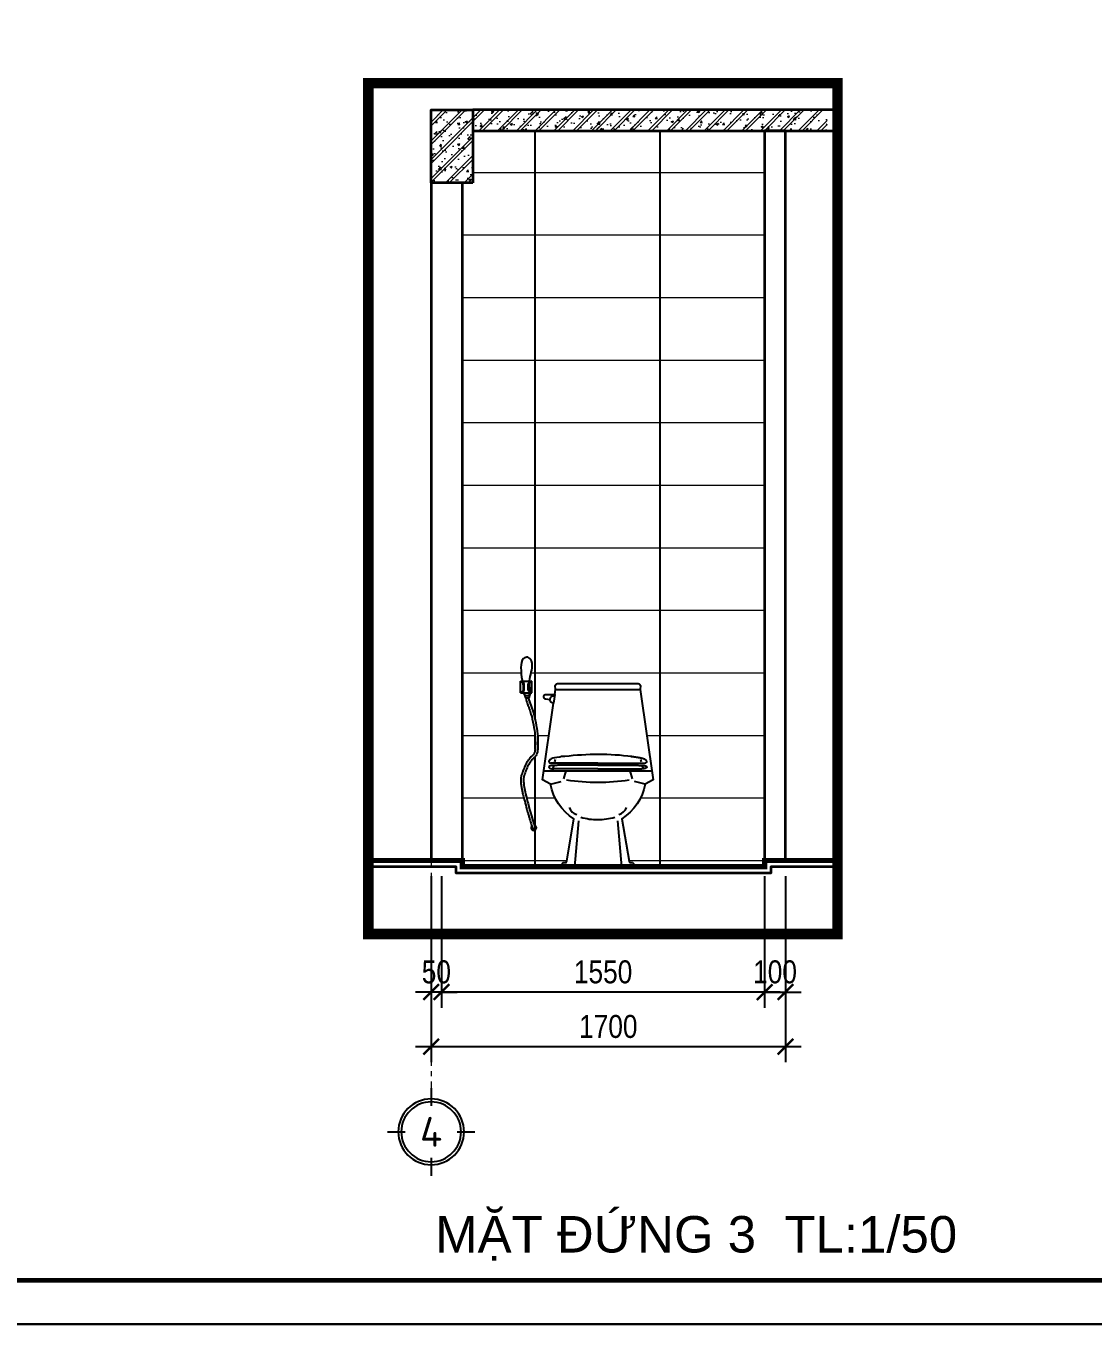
# Model space of a CAD drawing. Header units: inches. Extents: x 236662 to 497023, y -248575 to 81795.
# Drawn here: x 287564 to 292684, y -236124 to -229898 of the extents above; entities that cross this region are included whole.
import ezdxf
from ezdxf.enums import TextEntityAlignment as Align

# ---------------------------------------------------------------- set-up
doc = ezdxf.new("R2010")
doc.units = ezdxf.units.IN
doc.header["$LTSCALE"] = 10
doc.header["$MEASUREMENT"] = 0
doc.linetypes.add('ACAD_ISO02W100', pattern=[15, 12, -3])
doc.linetypes.add('CENTER', pattern=[2, 1.25, -0.25, 0.25, -0.25])
for name, color, linetype in [('01. HP_TEXT', 9, 'Continuous'), ('07. HP_KY HIEU', 43, 'Continuous'), ('08. HP_DIM', 118, 'Continuous'), ('10. HP_VAT DUNG 1', 144, 'Continuous'), ('hach', 7, 'Continuous'), ('TEXT', 2, 'Continuous')]:
    doc.layers.add(name, color=color, linetype=linetype)
for name, color, linetype, lineweight in [('02. HP_BE TONG', 1, 'Continuous', 35), ('03. HP_TUONG', 2, 'Continuous', 35), ('05. HP_TRUC', 251, 'CENTER', 5), ('06. HP_THAY 1', 134, 'Continuous', 15), ('09_HP_HATCH', 8, 'Continuous', 5)]:
    doc.layers.add(name, color=color, linetype=linetype, lineweight=lineweight)
doc.styles.add('ISOCP50', font='isocpeur.ttf')
doc.styles.add('TEXT (none)', font='arial.ttf')
doc.styles.add('text2', font='VHELVCN.TTF')
doc.dimstyles.new('AL-100 (1-50)', dxfattribs={"dimscale": 0.5, "dimtxt": 220, "dimasz": 150, "dimexe": 150, "dimexo": 150, "dimgap": 80, "dimtad": 1, "dimdec": 0, "dimzin": 9, "dimtxsty": 'text2', "dimblk": 'ARCHTICK', "dimcen": 1, "dimdle": 150, "dimclrd": 256, "dimclre": 256, "dimclrt": 7, "dimadec": 0, "dimazin": 0, "dimtfac": 1, "dimtdec": 0, "dimtix": 1, "dimtmove": 2, "dimatfit": 3, "dimldrblk": 'ARCHTICK', "dimfxl": 1, "dimtolj": 1, "dimtzin": 0, "dimlwd": -1, "dimlwe": -1, "dimarcsym": 0})

# ---------------------------------------------------------------- blocks, each defined once
blk = doc.blocks.new('KHUNG TEN A-3')
at = {"layer": '02. HP_BE TONG', "color": 1, "const_width": 0.5}
blk.add_lwpolyline([(15, 5), (415, 5), (415, 292), (15, 292)], close=True, dxfattribs=at)
at = {"layer": '06. HP_THAY 1'}
blk.add_lwpolyline([(0, 297), (420, 297), (420, 0), (0, 0)], close=True, dxfattribs=at)
at = {"layer": 'Defpoints'}
blk.add_lwpolyline([(0, 0), (420, 0), (420, 297), (0, 297)], close=True, dxfattribs=at)
blk = doc.blocks.new('_ArchTick')
at = {"color": 0, "linetype": 'ByBlock', "const_width": 0.15}
blk.add_lwpolyline([(-0.5, -0.5), (0.5, 0.5)], dxfattribs=at)
blk = doc.blocks.new('*D888')
at = {"layer": '08. HP_DIM', "transparency": 16777216}
for p, q in [((291208.6, -233975.4), (291208.6, -234606.4)), ((291108.6, -234171.4), (291108.6, -234606.4)), ((291108.6, -234531.4), (291033.6, -234531.4)), ((291108.6, -234531.4), (291208.6, -234531.4)), ((291208.6, -234531.4), (291283.6, -234531.4))]:
    blk.add_line(p, q, dxfattribs=at)
at = {"layer": 'Defpoints', "color": 0, "transparency": 16777216}
for p in [(291208.6, -233900.4), (291108.6, -234096.4), (291208.6, -234531.4)]:
    blk.add_point(p, dxfattribs=at)
at = {"layer": '08. HP_DIM', "transparency": 16777216, "xscale": 75, "yscale": 75, "zscale": 75}
blk.add_blockref('_ArchTick', (291108.6, -234531.4), dxfattribs=at)
at = {"layer": '08. HP_DIM', "transparency": 16777216, "xscale": 75, "yscale": 75, "zscale": 75, "rotation": 180}
blk.add_blockref('_ArchTick', (291208.6, -234531.4), dxfattribs=at)
at = {"layer": '08. HP_DIM', "color": 7, "transparency": 16777216, "insert": (291158.6, -234435.2), "char_height": 110, "attachment_point": 5, "style": 'text2'}
blk.add_mtext('\\A1;100', dxfattribs=at)
blk = doc.blocks.new('*D889')
at = {"layer": '08. HP_DIM', "transparency": 16777216}
for p, q in [((289558.6, -233975.4), (289558.6, -234606.4)), ((291108.6, -233975.4), (291108.6, -234606.4)), ((291183.6, -234531.4), (289483.6, -234531.4))]:
    blk.add_line(p, q, dxfattribs=at)
at = {"layer": 'Defpoints', "color": 0, "transparency": 16777216}
for p in [(289558.6, -233900.4), (291108.6, -233900.4), (289558.6, -234531.4)]:
    blk.add_point(p, dxfattribs=at)
at = {"layer": '08. HP_DIM', "transparency": 16777216, "xscale": 75, "yscale": 75, "zscale": 75, "rotation": 180}
blk.add_blockref('_ArchTick', (289558.6, -234531.4), dxfattribs=at)
at = {"layer": '08. HP_DIM', "transparency": 16777216, "xscale": 75, "yscale": 75, "zscale": 75}
blk.add_blockref('_ArchTick', (291108.6, -234531.4), dxfattribs=at)
at = {"layer": '08. HP_DIM', "color": 7, "transparency": 16777216, "insert": (290333.6, -234435.2), "char_height": 110, "attachment_point": 5, "style": 'text2'}
blk.add_mtext('\\A1;1550', dxfattribs=at)
blk = doc.blocks.new('*D890')
at = {"layer": '08. HP_DIM', "transparency": 16777216}
for p, q in [((289558.6, -233975.4), (289558.6, -234606.4)), ((289508.6, -234171.4), (289508.6, -234606.4)), ((289508.6, -234531.4), (289433.6, -234531.4)), ((289558.6, -234531.4), (289508.6, -234531.4)), ((289558.6, -234531.4), (289633.6, -234531.4))]:
    blk.add_line(p, q, dxfattribs=at)
at = {"layer": 'Defpoints', "color": 0, "transparency": 16777216}
for p in [(289558.6, -233900.4), (289508.6, -234096.4), (289508.6, -234531.4)]:
    blk.add_point(p, dxfattribs=at)
at = {"layer": '08. HP_DIM', "transparency": 16777216, "xscale": 75, "yscale": 75, "zscale": 75}
blk.add_blockref('_ArchTick', (289508.6, -234531.4), dxfattribs=at)
at = {"layer": '08. HP_DIM', "transparency": 16777216, "xscale": 75, "yscale": 75, "zscale": 75, "rotation": 180}
blk.add_blockref('_ArchTick', (289558.6, -234531.4), dxfattribs=at)
at = {"layer": '08. HP_DIM', "color": 7, "transparency": 16777216, "insert": (289533.6, -234435.2), "char_height": 110, "attachment_point": 5, "style": 'text2'}
blk.add_mtext('\\A1;50', dxfattribs=at)
blk = doc.blocks.new('*D891')
at = {"layer": '08. HP_DIM', "transparency": 16777216}
for p, q in [((289508.6, -233975.4), (289508.6, -234868.3)), ((291208.6, -233975.4), (291208.6, -234868.3)), ((291283.6, -234793.3), (289433.6, -234793.3))]:
    blk.add_line(p, q, dxfattribs=at)
at = {"layer": 'Defpoints', "color": 0, "transparency": 16777216}
for p in [(289508.6, -233900.4), (291208.6, -233900.4), (289508.6, -234793.3)]:
    blk.add_point(p, dxfattribs=at)
at = {"layer": '08. HP_DIM', "transparency": 16777216, "xscale": 75, "yscale": 75, "zscale": 75, "rotation": 180}
blk.add_blockref('_ArchTick', (289508.6, -234793.3), dxfattribs=at)
at = {"layer": '08. HP_DIM', "transparency": 16777216, "xscale": 75, "yscale": 75, "zscale": 75}
blk.add_blockref('_ArchTick', (291208.6, -234793.3), dxfattribs=at)
at = {"layer": '08. HP_DIM', "color": 7, "transparency": 16777216, "insert": (290358.6, -234697.1), "char_height": 110, "attachment_point": 5, "style": 'text2'}
blk.add_mtext('\\A1;1700', dxfattribs=at)
blk = doc.blocks.new('grid test1')
at = {"ltscale": 20}
for p, q in [((0, 440), (0, 260)), ((-260, 0), (-440, 0)), ((440, 0), (260, 0)), ((0, -260), (0, -440))]:
    blk.add_line(p, q, dxfattribs=at)
at = {"color": 251, "ltscale": 20, "true_color": 0x636466}
for radius in [330, 300]:
    blk.add_circle((0, 0), radius, dxfattribs=at)
at = {"layer": '01. HP_TEXT', "color": 2, "ltscale": 20, "true_color": 0xf1eb1f, "style": 'ISOCP50'}
blk.add_attdef('GRID', text='', height=300, dxfattribs=at).set_placement((-37, 0), align=Align.MIDDLE_CENTER)
blk = doc.blocks.new('MAT DUNG TIEU')
for p, q in [((289158, 73241.8), (289173.6, 73232.2)), ((289158, 73241.8), (289206, 73241.8)), ((289158, 73193.8), (289158, 73241.8)), ((289173.6, 73203.4), (289173.6, 73232.2)), ((289206, 73241.8), (289190.4, 73232.2)), ((289190.4, 73203.4), (289190.4, 73232.2)), ((289206, 73193.8), (289206, 73241.8)), ((289173.6, 73203.4), (289158, 73193.8)), ((289158, 73193.8), (289206, 73193.8)), ((289175, 73185.1), (289178.6, 73171.9)), ((289178, 73174.3), (289194.1, 73174.3)), ((289190.4, 73203.4), (289206, 73193.8)), ((289197.6, 73186.9), (289193.4, 73171.9)), ((289300.8, 73186.8), (289295.6, 73150.5)), ((289303.7, 73207.5), (289658, 73207.5)), ((289178.6, 73171.9), (289193.4, 73171.9)), ((289302.5, 72914.9), (289299.4, 72905.1)), ((289659.2, 72914.9), (289662.3, 72905.1)), ((289255.4, 72867.5), (289706.3, 72867.5)), ((289276, 72883.1), (289276.3, 72882.4)), ((289276, 72883.1), (289276, 72883.1)), ((289276.3, 72882.4), (289276.6, 72881.8)), ((289276.6, 72881.8), (289276.9, 72881.4)), ((289276.9, 72881.4), (289277.3, 72881.1)), ((289277.3, 72881.1), (289277.6, 72880.8)), ((289277.6, 72880.8), (289278, 72880.5)), ((289278, 72880.5), (289278.3, 72880.2)), ((289278.3, 72880.2), (289278.6, 72879.9)), ((289278.6, 72879.9), (289279, 72879.6)), ((289279, 72879.6), (289279.3, 72879.4)), ((289279.3, 72879.4), (289279.7, 72879.1)), ((289279.7, 72879.1), (289280.1, 72878.9)), ((289280.1, 72878.9), (289280.6, 72878.7)), ((289281, 72878.5), (289281.5, 72878.3)), ((289281.5, 72878.3), (289282, 72878.1)), ((289282, 72878.1), (289282.5, 72877.9)), ((289282.5, 72877.9), (289283, 72877.7)), ((289283, 72877.7), (289283.6, 72877.6)), ((289283.6, 72877.6), (289284.1, 72877.4)), ((289286.7, 72899.5), (289284, 72899.5)), ((289286.7, 72899.5), (289284, 72899.5)), ((289284.1, 72877.4), (289284.7, 72877.3)), ((289284.7, 72877.3), (289285.3, 72877.2)), ((289285.3, 72877.2), (289285.8, 72877.1)), ((289285.8, 72877.1), (289286.5, 72876.9)), ((289286.5, 72876.9), (289287.1, 72876.8)), ((289480.8, 72899.5), (289286.7, 72899.5)), ((289287.1, 72876.8), (289287.7, 72876.7)), ((289287.7, 72876.7), (289288.4, 72876.6)), ((289288.4, 72876.6), (289289.1, 72876.4)), ((289289.1, 72876.4), (289289.9, 72876.3)), ((289289.9, 72876.3), (289290.7, 72876.2)), ((289290.7, 72876.2), (289291.6, 72876)), ((289291.6, 72876), (289292.5, 72875.9)), ((289292.5, 72875.9), (289293.5, 72875.8)), ((289295.6, 72886.6), (289293.4, 72879.5)), ((289293.5, 72875.8), (289294.6, 72875.7)), ((289294.6, 72875.7), (289295.8, 72875.6)), ((289295.8, 72875.6), (289297.1, 72875.5)), ((289480.8, 72875.5), (289297.1, 72875.5)), ((289480.8, 72891.5), (289329.1, 72891.5)), ((289480.8, 72899.5), (289675, 72899.5)), ((289480.8, 72891.5), (289632.6, 72891.5)), ((289480.8, 72875.5), (289664.6, 72875.5)), ((289665.9, 72875.6), (289664.6, 72875.5)), ((289667.1, 72875.7), (289665.9, 72875.6)), ((289666, 72886.6), (289668.3, 72879.5)), ((289668.2, 72875.8), (289667.1, 72875.7)), ((289669.2, 72875.9), (289668.2, 72875.8)), ((289670.1, 72876), (289669.2, 72875.9)), ((289671, 72876.2), (289670.1, 72876)), ((289671.8, 72876.3), (289671, 72876.2)), ((289672.5, 72876.4), (289671.8, 72876.3)), ((289673.3, 72876.6), (289672.5, 72876.4)), ((289673.9, 72876.7), (289673.3, 72876.6)), ((289674.6, 72876.8), (289673.9, 72876.7)), ((289675.2, 72876.9), (289674.6, 72876.8)), ((289675, 72899.5), (289677.7, 72899.5)), ((289675.8, 72877.1), (289675.2, 72876.9)), ((289676.4, 72877.2), (289675.8, 72877.1)), ((289677, 72877.3), (289676.4, 72877.2)), ((289677.6, 72877.4), (289677, 72877.3)), ((289678.1, 72877.6), (289677.6, 72877.4)), ((289678.7, 72877.7), (289678.1, 72877.6)), ((289679.2, 72877.9), (289678.7, 72877.7)), ((289679.7, 72878.1), (289679.2, 72877.9)), ((289680.2, 72878.3), (289679.7, 72878.1)), ((289680.7, 72878.5), (289680.2, 72878.3)), ((289681.1, 72878.7), (289680.7, 72878.5)), ((289681.6, 72878.9), (289681.1, 72878.7)), ((289682, 72879.1), (289681.6, 72878.9)), ((289682.3, 72879.4), (289682, 72879.1)), ((289682.7, 72879.6), (289682.3, 72879.4)), ((289683.1, 72879.9), (289682.7, 72879.6)), ((289683.4, 72880.2), (289683.1, 72879.9)), ((289683.7, 72880.5), (289683.4, 72880.2)), ((289684.1, 72880.8), (289683.7, 72880.5)), ((289684.4, 72881.1), (289684.1, 72880.8)), ((289684.7, 72881.4), (289684.4, 72881.1)), ((289685.1, 72881.8), (289684.7, 72881.4)), ((289685.4, 72882.4), (289685.1, 72881.8)), ((289685.6, 72883.1), (289685.4, 72882.4)), ((289685.7, 72883.1), (289685.6, 72883.1)), ((289283.3, 72811.5), (289327.3, 72822.9)), ((289678.4, 72811.5), (289634.4, 72822.9)), ((289562.3, 72659.5), (289578.8, 72467.5))]:
    blk.add_line(p, q)
blk.add_lwpolyline([(289678.4, 72811.5, -0.204545), (289581.4, 72667.5), (289610.8, 72490.5, 0.414214), (289615.8, 72485.5), (289623.8, 72485.5, -0.414214), (289628.8, 72480.5), (289631.3, 72467.5), (289330.4, 72467.5), (289332.8, 72480.5, -0.414214), (289337.8, 72485.5), (289345.8, 72485.5, 0.414214), (289350.8, 72490.5), (289380.3, 72667.5, -0.204545), (289283.3, 72811.5), (289250.1, 72830.3), (289295.6, 73150.5, -0.420661), (289280.2, 73164.1), (289264.1, 73166.8, -0.414214), (289256.1, 73174.8), (289256.1, 73178.8, -0.414214), (289264.1, 73186.8), (289300.8, 73186.8), (289303.7, 73207.5), (289302.5, 73223.7, -0.283785), (289316.8, 73232.5), (289644.8, 73232.5, -0.283785), (289659.1, 73223.7), (289658, 73207.5), (289711.6, 72830.3)], format="xyb", close=True)
for points in [[(289623.2, 72927.3, 0.059522), (289343.1, 72927.5), (289329.4, 72926.9), (289322.8, 72925.5), (289309.8, 72923.6), (289299.7, 72921.9), (289292.8, 72920.1), (289286.5, 72917.3), (289281.7, 72915.1), (289276.6, 72906.1), (289278.4, 72900.5), (289284, 72899.5)], [(289361, 72714.7, 0.247354), (289392.8, 72685.1, 0.247354)], [(289568.9, 72685.1, 0.247354), (289600.7, 72714.7, 0.247354)], [(289480.8, 72664.2, 0.073236), (289551.6, 72674.5, 0.073236)]]:
    blk.add_lwpolyline(points, format="xyb")
for points in [[(289618.6, 72927.5), (289623.2, 72927.3), (289627.1, 72927), (289630.2, 72926.8), (289632.7, 72926.5), (289634.7, 72926.3), (289636.5, 72926), (289638, 72925.8), (289639.4, 72925.5), (289640.9, 72925.3), (289642.3, 72925), (289643.9, 72924.8), (289645.4, 72924.6), (289646.9, 72924.3), (289648.4, 72924.1), (289649.9, 72923.9), (289651.4, 72923.6), (289652.8, 72923.4), (289654.2, 72923.2), (289655.5, 72923), (289656.8, 72922.8), (289658, 72922.5), (289659.2, 72922.3), (289660.4, 72922.1), (289661.5, 72921.9), (289662.5, 72921.7), (289663.5, 72921.4), (289664.4, 72921.2), (289665.4, 72921), (289666.2, 72920.7), (289667.1, 72920.5), (289667.9, 72920.2), (289668.8, 72919.9), (289669.6, 72919.7), (289670.4, 72919.4), (289671.2, 72919), (289672, 72918.7), (289672.7, 72918.4), (289673.5, 72918.1), (289674.2, 72917.7), (289674.9, 72917.4), (289675.6, 72917.1), (289676.2, 72916.8), (289676.9, 72916.5), (289677.5, 72916.1), (289678.1, 72915.7), (289678.8, 72915.2), (289679.4, 72914.6), (289680, 72913.9), (289680.6, 72913.2), (289681.2, 72912.3), (289681.8, 72911.4), (289682.4, 72910.4), (289682.9, 72909.4), (289683.3, 72908.4), (289683.6, 72907.3), (289683.8, 72906.2), (289683.9, 72905.1), (289683.8, 72904.1), (289683.5, 72903.1), (289683, 72902.1), (289682.2, 72901.3), (289681.1, 72900.6), (289679.6, 72900), (289677.7, 72899.5)], [(289329.1, 72891.5), (289326.4, 72891.3), (289324.2, 72891.2), (289322.2, 72891.1), (289320.5, 72891.1), (289319, 72891), (289317.7, 72891), (289316.5, 72891), (289315.4, 72890.9), (289314.3, 72890.9), (289313.2, 72890.8), (289312.2, 72890.8), (289311.1, 72890.7), (289310.1, 72890.6), (289309.1, 72890.6), (289308.2, 72890.5), (289307.2, 72890.5), (289306.3, 72890.5), (289305.3, 72890.4), (289304.4, 72890.4), (289303.5, 72890.4), (289302.6, 72890.4), (289301.7, 72890.4), (289300.9, 72890.4), (289299.9, 72890.4), (289299, 72890.4), (289298.1, 72890.4), (289297.2, 72890.4), (289296.3, 72890.4), (289295.3, 72890.3), (289294.4, 72890.3), (289293.4, 72890.3), (289292.5, 72890.2), (289291.5, 72890.1), (289290.6, 72890), (289289.7, 72889.9), (289288.8, 72889.7), (289287.9, 72889.6), (289287, 72889.5), (289286.1, 72889.4), (289285.3, 72889.2), (289284.6, 72889.1), (289283.8, 72889), (289283.1, 72888.9), (289282.3, 72888.7), (289281.5, 72888.4), (289280.7, 72888.1), (289279.8, 72887.8), (289278.8, 72887.3), (289277.8, 72886.7), (289276.8, 72886)], [(289280.6, 72878.7), (289281, 72878.5)], [(289347.2, 72867.5), (289337.1, 72834.6)], [(289614.5, 72867.5), (289624.6, 72834.6)], [(289632.6, 72891.5), (289635.3, 72891.3), (289637.5, 72891.2), (289639.5, 72891.1), (289641.2, 72891.1), (289642.7, 72891), (289644, 72891), (289645.2, 72891), (289646.3, 72890.9), (289647.4, 72890.9), (289648.5, 72890.8), (289649.5, 72890.8), (289650.5, 72890.7), (289651.6, 72890.6), (289652.6, 72890.6), (289653.5, 72890.5), (289654.5, 72890.5), (289655.4, 72890.5), (289656.3, 72890.4), (289657.3, 72890.4), (289658.2, 72890.4), (289659, 72890.4), (289659.9, 72890.4), (289660.8, 72890.4), (289661.7, 72890.4), (289662.6, 72890.4), (289663.6, 72890.4), (289664.5, 72890.4), (289665.4, 72890.4), (289666.4, 72890.3), (289667.3, 72890.3), (289668.3, 72890.3), (289669.2, 72890.2), (289670.1, 72890.1), (289671.1, 72890), (289672, 72889.9), (289672.9, 72889.7), (289673.8, 72889.6), (289674.7, 72889.5), (289675.5, 72889.4), (289676.3, 72889.2), (289677.1, 72889.1), (289677.9, 72889), (289678.6, 72888.9), (289679.4, 72888.7), (289680.2, 72888.4), (289681, 72888.1), (289681.9, 72887.8), (289682.9, 72887.3), (289683.9, 72886.7), (289684.9, 72886)], [(289399.4, 72659.5), (289382.9, 72467.5)]]:
    blk.add_lwpolyline(points)
at = {"flags": 128}
blk.add_lwpolyline([(289208.2, 72628, 0.447816), (289218.8, 72631.3, -1.095424)], format="xyb", dxfattribs=at)
for centre, radius, start, end in [((289294.5, 73164.9), 14.4, 69.5025, 183.0668), ((289281.5, 72883.2), 5.46, 149.2762, 180.6862), ((289680.2, 72883.2), 5.46, 359.3138, 30.7238), ((289480.8, 73682.5), 862.4, 261.2909, 278.7091), ((289480.4, 72909.7), 245.5, 253.3416, 270.0961)]:
    blk.add_arc(centre, radius, start, end)
at = {"ltscale": 10}
blk.add_arc((289213.3, 72630.2), 11, 139.283, 76.9678, dxfattribs=at)
for points, knots in [([(289168.9, 73212.2), (289168.9, 73223.5), (289163.2, 73252.6), (289158.8, 73292.3), (289161.1, 73335.6), (289191, 73345.6), (289209.9, 73321.8), (289204.4, 73274.3), (289188.8, 73234.5), (289205.3, 73181), (289165.6, 73182), (289168.9, 73203.5), (289168.9, 73212.2)], [0, 0, 0, 0, 33.999712, 87.271739, 126.694443, 145.03604, 165.505113, 204.122546, 280.909175, 307.443089, 330.153437, 356.324944, 356.324944, 356.324944, 356.324944]), ([(289181.2, 73171.9), (289181.1, 73161.9), (289184.4, 73154), (289188.7, 73143.4), (289189.8, 73140.5), (289193.6, 73130.5), (289196.1, 73123.2), (289203, 73101.3), (289206.8, 73086.5), (289213.1, 73056.4), (289215.6, 73041.1), (289218.6, 73014.9), (289219.4, 73003.6), (289220.1, 72985.8), (289220.1, 72978.7), (289219.7, 72966), (289219.3, 72960.3), (289218.4, 72953.7), (289218.1, 72952), (289217.6, 72949.2), (289217.4, 72948.2), (289216.9, 72946.2), (289216.7, 72945.2), (289215.9, 72942.7), (289215.3, 72941.3), (289214.2, 72938.9), (289213.6, 72937.9), (289212.5, 72936.3), (289211.9, 72935.6), (289210.7, 72934.1), (289210, 72933.4), (289208.3, 72931.8), (289207.3, 72930.8), (289205, 72928.7), (289203.8, 72927.5), (289201.1, 72924.9), (289199.7, 72923.5), (289196.3, 72919.8), (289194.3, 72917.5), (289190.2, 72912), (289188.1, 72908.9), (289182.4, 72899.6), (289178.7, 72892.6), (289174, 72882.2), (289173.3, 72880.6), (289171.1, 72875.4), (289169.6, 72871.7), (289167.5, 72866.1), (289166.9, 72864.4), (289165.8, 72861.4), (289165.3, 72860), (289164.4, 72857.6), (289164.1, 72856.6), (289163.3, 72854.3), (289162.9, 72853.1), (289161.8, 72849.4), (289161, 72846.7), (289159.9, 72840.7), (289159.5, 72837.4), (289159, 72830), (289159, 72825.9), (289159.5, 72816.7), (289160, 72811.5), (289161, 72804.1), (289161.3, 72802.3), (289161.8, 72799), (289162.1, 72797.4), (289162.8, 72793.8), (289163.1, 72791.8), (289164, 72787.6), (289164.5, 72785.3), (289166.1, 72778), (289167.4, 72772.4), (289172.5, 72752.1), (289177.4, 72733.6), (289185.8, 72702.7), (289186.8, 72699.2), (289188, 72694.7), (289188.3, 72693.8), (289188.7, 72692.3), (289188.8, 72691.8), (289189.3, 72689.9), (289189.7, 72688.5), (289190.8, 72684.6), (289191.5, 72682.2), (289193.5, 72675), (289194.7, 72670.7), (289198.2, 72658.7), (289200.2, 72652.1), (289204.2, 72639.6), (289206.2, 72633.8), (289208.2, 72628)], [0, 0, 0, 0, 20.968359, 20.968359, 28.837472, 28.837472, 48.568267, 48.568267, 88.029858, 88.029858, 130.816709, 130.816709, 166.258815, 166.258815, 192.631441, 192.631441, 219.004068, 219.004068, 229.293688, 229.293688, 236.963424, 236.963424, 244.633161, 244.633161, 259.972633, 259.972633, 275.312106, 275.312106, 287.527711, 287.527711, 299.743315, 299.743315, 314.298274, 314.298274, 328.853232, 328.853232, 343.40819, 343.40819, 361.601073, 361.601073, 379.793957, 379.793957, 409.166583, 409.166583, 414.573556, 414.573556, 425.387502, 425.387502, 429.863764, 429.863764, 433.24764, 433.24764, 435.867029, 435.867029, 438.486418, 438.486418, 443.54838, 443.54838, 448.51485, 448.51485, 453.48132, 453.48132, 458.447791, 458.447791, 459.901505, 459.901505, 461.138247, 461.138247, 462.624915, 462.624915, 464.111583, 464.111583, 467.08492, 467.08492, 472.885785, 472.885785, 473.590223, 473.590223, 473.761524, 473.761524, 473.867965, 473.867965, 474.123166, 474.123166, 474.633569, 474.633569, 475.654374, 475.654374, 477.695985, 477.695985, 479.918209, 479.918209, 479.918209, 479.918209]), ([(289191.3, 73171.9), (289192.9, 73162), (289197.3, 73151.8), (289213.2, 73109.8), (289221.1, 73076.5), (289228.3, 73029.3), (289229.8, 73013.3), (289231.1, 72988), (289231.2, 72977.9), (289230.5, 72963.3), (289230.1, 72958), (289229.1, 72951.1), (289228.8, 72948.9), (289227.4, 72942.2), (289226.2, 72938.4), (289223.6, 72933.1), (289222.5, 72931.3), (289220, 72927.9), (289218.6, 72926.5), (289215.8, 72923.6), (289214.3, 72922.3), (289211.2, 72919.4), (289209.6, 72917.9), (289205.7, 72913.8), (289203.2, 72911.1), (289198, 72904), (289195.2, 72899.7), (289189.1, 72888.8), (289186, 72882.3), (289182, 72872.8), (289181.3, 72871.3), (289179.4, 72866.5), (289178.1, 72863.1), (289176.3, 72858.1), (289175.7, 72856.6), (289174.9, 72854.3), (289174.7, 72853.5), (289174.1, 72851.9), (289173.8, 72851.1), (289173, 72848.6), (289172.5, 72846.9), (289171.5, 72842.5), (289171.1, 72839.7), (289170.6, 72832.9), (289170.6, 72828.9), (289171.1, 72819.4), (289171.6, 72813.8), (289174.7, 72792), (289178.9, 72771.3), (289193.7, 72714.1), (289204.1, 72677.9), (289218.8, 72631.3)], [1.242846, 1.242846, 1.242846, 1.242846, 28.934087, 28.934087, 113.624774, 113.624774, 160.510303, 160.510303, 196.445185, 196.445185, 220.263793, 220.263793, 232.200731, 232.200731, 260.441411, 260.441411, 279.627851, 279.627851, 298.814291, 298.814291, 318.000731, 318.000731, 337.187171, 337.187171, 363.09365, 363.09365, 389.000128, 389.000128, 414.906607, 414.906607, 419.717969, 419.717969, 429.340694, 429.340694, 433.14704, 433.14704, 435.161501, 435.161501, 437.175961, 437.175961, 441.204883, 441.204883, 446.276038, 446.276038, 451.347192, 451.347192, 456.418346, 456.418346, 468.173389, 468.173389, 479.75263, 479.75263, 479.75263, 479.75263])]:
    blk.add_open_spline(points, degree=3, knots=knots)

msp = doc.modelspace()

# ---------------------------------------------------------------- hatches: boundary and pattern name
at = {"layer": '09_HP_HATCH'}
h = msp.add_hatch(dxfattribs=at)
h.set_pattern_fill('CHAU-01', color=256, scale=15, pattern_type=2)
h.set_pattern_definition([(50, (-18256.57, -40029.41), (107.589027, -9.41282), [11.25, -123.75]), (355, (-18256.57, -40029.41), (-20.8127, 112.82882), [9, -99]), (100.4514, (-18247.61, -40030.19), (86.776407, 103.41593), [9.56103, -105.171317]), (46.1842, (-18256.57, -39999.41), (160.086157, -24.82785), [16.875, -185.625]), (96.6356, (-18243.23, -40001.48), (140.199406, 146.11768), [14.34154, -157.75695]), (351.1842, (-18256.57, -39999.4), (140.19929, 146.11779), [13.5, -148.5]), (21, (-18241.57, -40006.91), (89.536058, -60.392834), [11.25, -123.75]), (326, (-18241.57, -40006.91), (36.4973, 108.772507), [9, -99]), (71.4514, (-18234.11, -40011.94), (126.033394, 48.379575), [9.56103, -105.171317]), (37.5, (-18256.574, -40029.41), (1.8239783, 49.934078), [0, -97.8, 0, -100.5, 0, -99.375]), (7.5, (-18256.574, -40029.41), (39.460431, 59.161757), [0, -57.3, 0, -95.55, 0, -37.875]), (327.5, (-18290.024, -40029.41), (80.0733654, -3.3832308), [0, -37.5, 0, -117, 0, -155.25]), (317.5, (-18305.024, -40029.41), (87.477925, 15.015747), [0, -48.75, 0, -77.7, 0, -110.25]), (45, (-18256.574, -40029.41), (-45.078057, 45.078057), []), (45, (-18256.574, -40011.03), (-45.078057, 45.078057), [])])
h.paths.add_polyline_path([(291408.6, -230300.4), (289708.6, -230300.4), (289708.6, -230400.4), (291408.6, -230400.4)])
h.paths.add_polyline_path([(289708.6, -230650.4), (289508.6, -230650.4), (289508.6, -230300.4), (289708.6, -230300.4)])
h = msp.add_hatch(dxfattribs=at)
h.set_pattern_fill('_USER', color=8, scale=300, pattern_type=0)
h.set_pattern_definition([(0, (291108.58, -233900.4), (0, 300), [])])
h.paths.add_polyline_path([(291108.6, -230400.4), (289708.6, -230400.4), (289708.6, -230650.4), (289658.6, -230650.4), (289658.6, -233900.4), (289658.6, -233930.4), (290135.6, -233930.4), (290138.4, -233915.5, -0.414214), (290144.2, -233909.8), (290153.4, -233909.7, 0.414214), (290159.1, -233904), (290192.9, -233700.5, -0.204545), (290081.4, -233535), (290043.2, -233513.5), (290095.4, -233145.3, -0.420661), (290077.6, -233129.7), (290059.1, -233126.6, -0.414214), (290049.9, -233117.4), (290049.9, -233112.8, -0.414214), (290059.1, -233103.6), (290101.3, -233103.6), (290104.7, -233079.8), (290103.3, -233061.2, -0.283785), (290119.8, -233051.1), (290496.8, -233051, -0.283785), (290513.2, -233061.1), (290511.9, -233079.7), (290573.6, -233513.3), (290535.5, -233534.9, -0.204545), (290424.1, -233700.4), (290458.3, -233905.8, 1.059842), (290469.4, -233910.9, -0.505197), (290478.3, -233913.3), (290481.5, -233930.4), (291108.6, -233930.4), (291108.6, -233900.4)])
edge = h.paths.add_edge_path(flags=16)
edge.add_spline(control_points=[(289945.8, -233040.4), (289945.6, -233038.8), (289941.9, -233017.2), (289938, -232982.4), (289940.7, -232932.6), (289975, -232921.1), (289996.8, -232948.4), (289991.8, -232991.9), (289982.4, -233021.8), (289980.7, -233040.4)], knot_values=[29.822784, 29.822784, 29.822784, 29.822784, 33.999712, 87.271739, 126.694443, 145.03604, 165.505113, 204.122546, 253.068512, 253.068512, 253.068512, 253.068512], degree=3, periodic=0)
edge.add_line((289980.7, -233040.4), (289992.3, -233040.4))
edge.add_line((289992.3, -233040.4), (289992.3, -233095.6))
edge.add_line((289992.3, -233095.6), (289985.1, -233095.6))
edge.add_spline(control_points=[(289985.1, -233095.6), (289985, -233098.7), (289984.3, -233101.4), (289982.7, -233103.6)], knot_values=[297.177261, 297.177261, 297.177261, 297.177261, 305.44122, 305.44122, 305.44122, 305.44122], degree=3, periodic=0)
edge.add_spline(control_points=[(289950.4, -233095.6), (289951.2, -233098.9), (289956.4, -233109.4), (289976.7, -233109.9), (289982.3, -233104.1), (289982.7, -233103.6)], knot_values=[305.44122, 305.44122, 305.44122, 305.44122, 314.376512, 337.08686, 339.08873, 339.08873, 339.08873, 339.08873], degree=3, periodic=0)
edge.add_line((289982.7, -233103.6), (289977.9, -233120.8))
edge.add_line((289977.9, -233120.8), (289975.5, -233120.8))
edge.add_spline(control_points=[(289975.5, -233120.8), (289977.3, -233132.1), (289982.4, -233143.9), (290000.7, -233192.2), (290009.7, -233230.4), (290018, -233284.7), (290019.8, -233303), (290021.3, -233332.2), (290021.4, -233343.7), (290020.7, -233360.5), (290020.1, -233366.6), (290019, -233374.6), (290018.6, -233377.1), (290017, -233384.8), (290015.6, -233389.2), (290012.7, -233395.2), (290011.4, -233397.4), (290008.5, -233401.2), (290007, -233402.9), (290003.7, -233406.1), (290002, -233407.7), (289998.5, -233411), (289996.6, -233412.7), (289992.1, -233417.4), (289989.3, -233420.6), (289983.2, -233428.7), (289980, -233433.7), (289973.1, -233446.2), (289969.4, -233453.7), (289964.9, -233464.6), (289964.1, -233466.4), (289961.9, -233471.9), (289960.4, -233475.7), (289958.3, -233481.5), (289957.7, -233483.2), (289956.8, -233485.8), (289956.5, -233486.8), (289955.8, -233488.6), (289955.5, -233489.5), (289954.6, -233492.4), (289954, -233494.4), (289952.9, -233499.5), (289952.4, -233502.7), (289951.8, -233510.5), (289951.8, -233515), (289952.4, -233526), (289953, -233532.4), (289956.5, -233557.5), (289961.4, -233581.3), (289977.8, -233644.7), (289988.8, -233682.9), (290003.9, -233731.2)], knot_values=[1.242846, 1.242846, 1.242846, 1.242846, 28.934087, 28.934087, 113.624774, 113.624774, 160.510303, 160.510303, 196.445185, 196.445185, 220.263793, 220.263793, 232.200731, 232.200731, 260.441411, 260.441411, 279.627851, 279.627851, 298.814291, 298.814291, 318.000731, 318.000731, 337.187171, 337.187171, 363.09365, 363.09365, 389.000128, 389.000128, 414.906607, 414.906607, 419.717969, 419.717969, 429.340694, 429.340694, 433.14704, 433.14704, 435.161501, 435.161501, 437.175961, 437.175961, 441.204883, 441.204883, 446.276038, 446.276038, 451.347192, 451.347192, 456.418346, 456.418346, 468.173389, 468.173389, 478.947407, 478.947407, 478.947407, 478.947407], degree=3, periodic=0)
edge.add_arc((290001, -233743.5), 12.6, -220.69764, 76.9872, ccw=False)
edge.add_spline(control_points=[(289991.4, -233735.3), (289990.3, -233732), (289989.3, -233728.7), (289985.9, -233718.3), (289983.6, -233710.7), (289979.6, -233696.9), (289978.1, -233691.9), (289975.8, -233683.7), (289975.1, -233680.9), (289973.8, -233676.4), (289973.4, -233674.9), (289972.8, -233672.7), (289972.6, -233672), (289972.2, -233670.4), (289971.9, -233669.3), (289970.5, -233664.2), (289969.4, -233660.2), (289959.7, -233624.6), (289954, -233603.4), (289948.2, -233580), (289946.6, -233573.5), (289944.8, -233565.2), (289944.2, -233562.6), (289943.3, -233557.7), (289942.8, -233555.4), (289942.1, -233551.3), (289941.8, -233549.5), (289941.1, -233545.6), (289940.8, -233543.6), (289939.6, -233535), (289939, -233529.1), (289938.5, -233518.5), (289938.5, -233513.8), (289939, -233505.3), (289939.5, -233501.5), (289940.8, -233494.6), (289941.6, -233491.5), (289942.9, -233487.2), (289943.4, -233485.9), (289944.3, -233483.3), (289944.7, -233482.1), (289945.7, -233479.3), (289946.3, -233477.7), (289947.5, -233474.2), (289948.3, -233472.3), (289950.7, -233465.9), (289952.4, -233461.6), (289954.9, -233455.7), (289955.7, -233453.7), (289961, -233441.9), (289965.3, -233433.8), (289971.9, -233423), (289974.3, -233419.5), (289979, -233413.2), (289981.3, -233410.6), (289985.2, -233406.3), (289986.8, -233404.7), (289989.9, -233401.7), (289991.4, -233400.3), (289994, -233397.9), (289995.2, -233396.8), (289997.1, -233394.9), (289997.9, -233394.1), (289999.3, -233392.5), (289999.9, -233391.6), (290001.2, -233389.7), (290001.9, -233388.6), (290003.2, -233385.8), (290003.8, -233384.2), (290004.7, -233381.3), (290005, -233380.3), (290005.5, -233378), (290005.8, -233376.7), (290006.4, -233373.6), (290006.7, -233371.6), (290007.7, -233364), (290008.2, -233357.5), (290008.7, -233342.9), (290008.6, -233334.7), (290007.9, -233314.2), (290006.9, -233301.3), (290003.4, -233271.1), (290000.6, -233253.5), (289993.3, -233218.9), (289988.9, -233201.9), (289981, -233176.7), (289978.1, -233168.4), (289973.7, -233156.8), (289972.5, -233153.6), (289967.6, -233141.4), (289963.7, -233132.3), (289963.8, -233120.8)], knot_values=[0, 0, 0, 0, 1.043468, 1.043468, 3.085079, 3.085079, 4.105885, 4.105885, 4.616287, 4.616287, 4.871489, 4.871489, 4.977929, 4.977929, 5.14923, 5.14923, 5.853669, 5.853669, 11.654533, 11.654533, 14.62787, 14.62787, 16.114538, 16.114538, 17.601207, 17.601207, 18.837949, 18.837949, 20.291663, 20.291663, 25.258133, 25.258133, 30.224604, 30.224604, 35.191074, 35.191074, 40.253035, 40.253035, 42.872424, 42.872424, 45.491814, 45.491814, 48.87569, 48.87569, 53.351951, 53.351951, 64.165897, 64.165897, 69.57287, 69.57287, 98.945497, 98.945497, 117.13838, 117.13838, 135.331264, 135.331264, 149.886222, 149.886222, 164.44118, 164.44118, 178.996138, 178.996138, 191.211743, 191.211743, 203.427348, 203.427348, 218.76682, 218.76682, 234.106293, 234.106293, 241.776029, 241.776029, 249.445765, 249.445765, 259.735385, 259.735385, 286.108012, 286.108012, 312.480639, 312.480639, 347.922745, 347.922745, 390.709595, 390.709595, 430.171186, 430.171186, 449.901982, 449.901982, 457.771095, 457.771095, 478.739453, 478.739453, 478.739453, 478.739453], degree=3, periodic=0)
edge.add_line((289963.8, -233120.8), (289960.9, -233120.8))
edge.add_line((289960.9, -233120.8), (289960.2, -233118))
edge.add_line((289960.2, -233118), (289956.5, -233104.4))
edge.add_spline(control_points=[(289982.7, -233103.6), (289982.3, -233104.1), (289976.7, -233109.9), (289956.4, -233109.4), (289951.2, -233098.9), (289950.4, -233095.6)], knot_values=[305.44122, 305.44122, 305.44122, 305.44122, 307.443089, 330.153437, 339.08873, 339.08873, 339.08873, 339.08873], degree=3, periodic=0)
edge.add_line((289950.4, -233095.6), (289937.2, -233095.6))
edge.add_line((289937.2, -233095.6), (289937.1, -233040.4))
edge.add_line((289937.1, -233040.4), (289945.8, -233040.4))
at = {"layer": 'hach'}
h = msp.add_hatch(dxfattribs=at)
h.set_pattern_fill('_USER', color=8, scale=600, angle=90, pattern_type=0)
h.set_pattern_definition([(90, (296006.75, -227874.3), (-600, 4e-14), [])])
h.paths.add_polyline_path([(291108.6, -230400.4), (289708.6, -230400.4), (289708.6, -230650.4), (289658.6, -230650.4), (289658.6, -233900.4), (289658.6, -233930.4), (290135.6, -233930.4), (290138.4, -233915.5, -0.414214), (290144.2, -233909.8), (290153.4, -233909.7, 0.414214), (290159.1, -233904), (290192.9, -233700.5, -0.204545), (290081.4, -233535), (290043.2, -233513.5), (290095.4, -233145.3, -0.420661), (290077.6, -233129.7), (290059.1, -233126.6, -0.414214), (290049.9, -233117.4), (290049.9, -233112.8, -0.414214), (290059.1, -233103.6), (290101.3, -233103.6), (290104.7, -233079.8), (290103.3, -233061.2, -0.283785), (290119.8, -233051.1), (290496.8, -233051, -0.283785), (290513.2, -233061.1), (290511.9, -233079.7), (290573.6, -233513.3), (290535.5, -233534.9, -0.204545), (290424.1, -233700.4), (290458.3, -233905.8, 1.059842), (290469.4, -233910.9, -0.505197), (290478.3, -233913.3), (290481.5, -233930.4), (291108.6, -233930.4), (291108.6, -233900.4)])
edge = h.paths.add_edge_path(flags=16)
edge.add_spline(control_points=[(289945.8, -233040.4), (289945.6, -233038.8), (289941.9, -233017.2), (289938, -232982.4), (289940.7, -232932.6), (289975, -232921.1), (289996.8, -232948.4), (289991.8, -232991.9), (289982.4, -233021.8), (289980.7, -233040.4)], knot_values=[29.822784, 29.822784, 29.822784, 29.822784, 33.999712, 87.271739, 126.694443, 145.03604, 165.505113, 204.122546, 253.068512, 253.068512, 253.068512, 253.068512], degree=3, periodic=0)
edge.add_line((289980.7, -233040.4), (289992.3, -233040.4))
edge.add_line((289992.3, -233040.4), (289992.3, -233095.6))
edge.add_line((289992.3, -233095.6), (289985.1, -233095.6))
edge.add_spline(control_points=[(289985.1, -233095.6), (289985, -233098.7), (289984.3, -233101.4), (289982.7, -233103.6)], knot_values=[297.177261, 297.177261, 297.177261, 297.177261, 305.44122, 305.44122, 305.44122, 305.44122], degree=3, periodic=0)
edge.add_spline(control_points=[(289950.4, -233095.6), (289951.2, -233098.9), (289956.4, -233109.4), (289976.7, -233109.9), (289982.3, -233104.1), (289982.7, -233103.6)], knot_values=[305.44122, 305.44122, 305.44122, 305.44122, 314.376512, 337.08686, 339.08873, 339.08873, 339.08873, 339.08873], degree=3, periodic=0)
edge.add_line((289982.7, -233103.6), (289977.9, -233120.8))
edge.add_line((289977.9, -233120.8), (289975.5, -233120.8))
edge.add_spline(control_points=[(289975.5, -233120.8), (289977.3, -233132.1), (289982.4, -233143.9), (290000.7, -233192.2), (290009.7, -233230.4), (290018, -233284.7), (290019.8, -233303), (290021.3, -233332.2), (290021.4, -233343.7), (290020.7, -233360.5), (290020.1, -233366.6), (290019, -233374.6), (290018.6, -233377.1), (290017, -233384.8), (290015.6, -233389.2), (290012.7, -233395.2), (290011.4, -233397.4), (290008.5, -233401.2), (290007, -233402.9), (290003.7, -233406.1), (290002, -233407.7), (289998.5, -233411), (289996.6, -233412.7), (289992.1, -233417.4), (289989.3, -233420.6), (289983.2, -233428.7), (289980, -233433.7), (289973.1, -233446.2), (289969.4, -233453.7), (289964.9, -233464.6), (289964.1, -233466.4), (289961.9, -233471.9), (289960.4, -233475.7), (289958.3, -233481.5), (289957.7, -233483.2), (289956.8, -233485.8), (289956.5, -233486.8), (289955.8, -233488.6), (289955.5, -233489.5), (289954.6, -233492.4), (289954, -233494.4), (289952.9, -233499.5), (289952.4, -233502.7), (289951.8, -233510.5), (289951.8, -233515), (289952.4, -233526), (289953, -233532.4), (289956.5, -233557.5), (289961.4, -233581.3), (289977.8, -233644.7), (289988.8, -233682.9), (290003.9, -233731.2)], knot_values=[1.242846, 1.242846, 1.242846, 1.242846, 28.934087, 28.934087, 113.624774, 113.624774, 160.510303, 160.510303, 196.445185, 196.445185, 220.263793, 220.263793, 232.200731, 232.200731, 260.441411, 260.441411, 279.627851, 279.627851, 298.814291, 298.814291, 318.000731, 318.000731, 337.187171, 337.187171, 363.09365, 363.09365, 389.000128, 389.000128, 414.906607, 414.906607, 419.717969, 419.717969, 429.340694, 429.340694, 433.14704, 433.14704, 435.161501, 435.161501, 437.175961, 437.175961, 441.204883, 441.204883, 446.276038, 446.276038, 451.347192, 451.347192, 456.418346, 456.418346, 468.173389, 468.173389, 478.947407, 478.947407, 478.947407, 478.947407], degree=3, periodic=0)
edge.add_arc((290001, -233743.5), 12.6, -220.69764, 76.9872, ccw=False)
edge.add_spline(control_points=[(289991.4, -233735.3), (289990.3, -233732), (289989.3, -233728.7), (289985.9, -233718.3), (289983.6, -233710.7), (289979.6, -233696.9), (289978.1, -233691.9), (289975.8, -233683.7), (289975.1, -233680.9), (289973.8, -233676.4), (289973.4, -233674.9), (289972.8, -233672.7), (289972.6, -233672), (289972.2, -233670.4), (289971.9, -233669.3), (289970.5, -233664.2), (289969.4, -233660.2), (289959.7, -233624.6), (289954, -233603.4), (289948.2, -233580), (289946.6, -233573.5), (289944.8, -233565.2), (289944.2, -233562.6), (289943.3, -233557.7), (289942.8, -233555.4), (289942.1, -233551.3), (289941.8, -233549.5), (289941.1, -233545.6), (289940.8, -233543.6), (289939.6, -233535), (289939, -233529.1), (289938.5, -233518.5), (289938.5, -233513.8), (289939, -233505.3), (289939.5, -233501.5), (289940.8, -233494.6), (289941.6, -233491.5), (289942.9, -233487.2), (289943.4, -233485.9), (289944.3, -233483.3), (289944.7, -233482.1), (289945.7, -233479.3), (289946.3, -233477.7), (289947.5, -233474.2), (289948.3, -233472.3), (289950.7, -233465.9), (289952.4, -233461.6), (289954.9, -233455.7), (289955.7, -233453.7), (289961, -233441.9), (289965.3, -233433.8), (289971.9, -233423), (289974.3, -233419.5), (289979, -233413.2), (289981.3, -233410.6), (289985.2, -233406.3), (289986.8, -233404.7), (289989.9, -233401.7), (289991.4, -233400.3), (289994, -233397.9), (289995.2, -233396.8), (289997.1, -233394.9), (289997.9, -233394.1), (289999.3, -233392.5), (289999.9, -233391.6), (290001.2, -233389.7), (290001.9, -233388.6), (290003.2, -233385.8), (290003.8, -233384.2), (290004.7, -233381.3), (290005, -233380.3), (290005.5, -233378), (290005.8, -233376.7), (290006.4, -233373.6), (290006.7, -233371.6), (290007.7, -233364), (290008.2, -233357.5), (290008.7, -233342.9), (290008.6, -233334.7), (290007.9, -233314.2), (290006.9, -233301.3), (290003.4, -233271.1), (290000.6, -233253.5), (289993.3, -233218.9), (289988.9, -233201.9), (289981, -233176.7), (289978.1, -233168.4), (289973.7, -233156.8), (289972.5, -233153.6), (289967.6, -233141.4), (289963.7, -233132.3), (289963.8, -233120.8)], knot_values=[0, 0, 0, 0, 1.043468, 1.043468, 3.085079, 3.085079, 4.105885, 4.105885, 4.616287, 4.616287, 4.871489, 4.871489, 4.977929, 4.977929, 5.14923, 5.14923, 5.853669, 5.853669, 11.654533, 11.654533, 14.62787, 14.62787, 16.114538, 16.114538, 17.601207, 17.601207, 18.837949, 18.837949, 20.291663, 20.291663, 25.258133, 25.258133, 30.224604, 30.224604, 35.191074, 35.191074, 40.253035, 40.253035, 42.872424, 42.872424, 45.491814, 45.491814, 48.87569, 48.87569, 53.351951, 53.351951, 64.165897, 64.165897, 69.57287, 69.57287, 98.945497, 98.945497, 117.13838, 117.13838, 135.331264, 135.331264, 149.886222, 149.886222, 164.44118, 164.44118, 178.996138, 178.996138, 191.211743, 191.211743, 203.427348, 203.427348, 218.76682, 218.76682, 234.106293, 234.106293, 241.776029, 241.776029, 249.445765, 249.445765, 259.735385, 259.735385, 286.108012, 286.108012, 312.480639, 312.480639, 347.922745, 347.922745, 390.709595, 390.709595, 430.171186, 430.171186, 449.901982, 449.901982, 457.771095, 457.771095, 478.739453, 478.739453, 478.739453, 478.739453], degree=3, periodic=0)
edge.add_line((289963.8, -233120.8), (289960.9, -233120.8))
edge.add_line((289960.9, -233120.8), (289960.2, -233118))
edge.add_line((289960.2, -233118), (289956.5, -233104.4))
edge.add_spline(control_points=[(289982.7, -233103.6), (289982.3, -233104.1), (289976.7, -233109.9), (289956.4, -233109.4), (289951.2, -233098.9), (289950.4, -233095.6)], knot_values=[305.44122, 305.44122, 305.44122, 305.44122, 307.443089, 330.153437, 339.08873, 339.08873, 339.08873, 339.08873], degree=3, periodic=0)
edge.add_line((289950.4, -233095.6), (289937.2, -233095.6))
edge.add_line((289937.2, -233095.6), (289937.1, -233040.4))
edge.add_line((289937.1, -233040.4), (289945.8, -233040.4))

# ---------------------------------------------------------------- linework, layer by layer
at = {"layer": '02. HP_BE TONG'}
for points in [[(289708.6, -230650.4), (289508.6, -230650.4), (289508.6, -230300.4), (289708.6, -230300.4)], [(291458.6, -230300.4), (289708.6, -230300.4), (289708.6, -230400.4), (291458.6, -230400.4)]]:
    msp.add_lwpolyline(points, close=True, dxfattribs=at)
at = {"layer": '02. HP_BE TONG', "const_width": 25}
msp.add_lwpolyline([(291458.6, -233900.4), (291108.6, -233900.4), (291108.6, -233930.4), (289658.6, -233930.4), (289658.6, -233900.4), (289207.2, -233900.4)], dxfattribs=at)
at = {"layer": '02. HP_BE TONG'}
msp.add_lwpolyline([(291458.6, -233930.4), (291138.6, -233930.4), (291138.6, -233960.4), (289628.6, -233960.4), (289628.6, -233930.4), (289207.2, -233930.4)], dxfattribs=at)
at = {"layer": '03. HP_TUONG'}
for points in [[(291208.6, -230400.4), (291108.6, -230400.4), (291108.6, -233900.4), (291208.6, -233900.4)], [(289658.6, -230650.4), (289508.6, -230650.4), (289508.6, -233900.4), (289658.6, -233900.4)]]:
    msp.add_lwpolyline(points, close=True, dxfattribs=at)
at = {"layer": '05. HP_TRUC', "ltscale": 10}
msp.add_line((289508.6, -230560.3), (289508.6, -234991.6), dxfattribs=at)
at = {"layer": '07. HP_KY HIEU', "linetype": 'ACAD_ISO02W100', "ltscale": 5, "const_width": 50}
msp.add_lwpolyline([(291458.6, -230171.8), (289207.2, -230171.8), (289207.2, -234253), (291458.6, -234253)], close=True, dxfattribs=at)

# ---------------------------------------------------------------- block references
at = {"color": 1, "xscale": 41.9254843875517, "yscale": 41.9254843875517, "zscale": 41.9254843875517}
for p in [(282444.5, -236123.6, -318.6), (282444.5, -248575.5, -318.6)]:
    msp.add_blockref('KHUNG TEN A-3', p, dxfattribs=at)
at = {"layer": '07. HP_KY HIEU', "ltscale": 20}
ref = msp.add_blockref('grid test1', (289508.6, -235201.8), dxfattribs=dict(at, xscale=-0.477750000078231, yscale=0.477750000078231, zscale=0.477750000078231))
ref.add_attrib('GRID', '4', dxfattribs={"layer": 'TEXT', "ltscale": 20, "height": 143.3, "style": 'ISOCP50'}).set_placement((289508.6, -235201.8), align=Align.MIDDLE_CENTER)
at = {"layer": '10. HP_VAT DUNG 1', "xscale": 1.149500000050734, "yscale": 1.149500000050734, "zscale": 1.149500000050734, "rotation": 0.0193987317747231}
msp.add_blockref('MAT DUNG TIEU', (-42421.4, -317344.4), dxfattribs=at)

# ---------------------------------------------------------------- texts
at = {"layer": '01. HP_TEXT', "style": 'TEXT (none)'}
msp.add_text('MẶT ĐỨNG 3  TL:1/50', height=175, dxfattribs=at).set_placement((289527.9, -235780.6, -234.4))

# ---------------------------------------------------------------- dimensions: what is measured, and where the dimension line sits
at = {"layer": '08. HP_DIM'}
for base, p1, p2, picture, middle in [((289508.6, -234531.4), (289558.6, -233900.4), (289508.6, -234096.4), '*D890', (289533.6, -234435.2)), ((289508.6, -234793.3), (291208.6, -233900.4), (289508.6, -233900.4), '*D891', (290358.6, -234697.1)), ((289558.6, -234531.4), (291108.6, -233900.4), (289558.6, -233900.4), '*D889', (290333.6, -234435.2)), ((291208.6, -234531.4), (291108.6, -234096.4), (291208.6, -233900.4), '*D888', (291158.6, -234435.2))]:
    dim = msp.add_linear_dim(base=base, p1=p1, p2=p2, angle=180, dimstyle='AL-100 (1-50)', dxfattribs=at)
    dim.commit()
    dim.dimension.update_dxf_attribs({"geometry": picture, "text_midpoint": middle})

doc.saveas('drawing.dxf')
